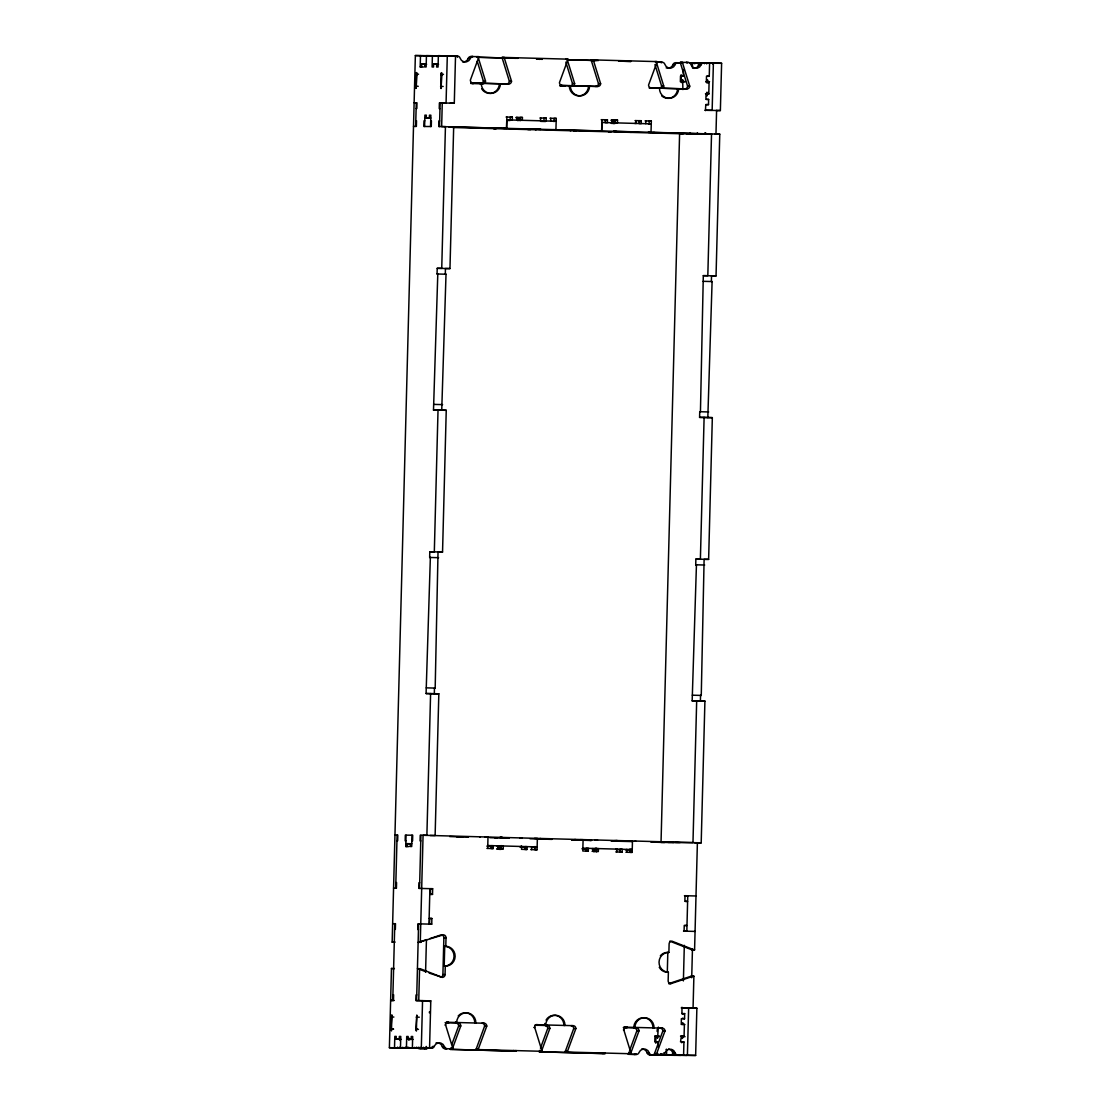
<?xml version="1.0" encoding="UTF-8"?>
<svg xmlns="http://www.w3.org/2000/svg" width="1111" height="1111" viewBox="0 0 1111 1111"><rect width="100%" height="100%" fill="white"/><g stroke="black" fill="none" stroke-linecap="round" stroke-linejoin="round"><path stroke-width="1.5" d="M390.947 1029.161L391.489 1030.925L391.85 1014.871L390.947 1029.161L393.558 1029.203M415.847 1029.314L416.389 1031.077L416.806 1015.037L415.847 1029.314L418.458 1029.355M657.045 1035.924L657.559 1038.257L658.351 1027.092M681.946 1036.077L682.418 1038.424L683.015 1036.091M407.64 1047.187A2.833 2.75 -89.7 0 1 405.543 1048.104L389.392 1047.701L391.461 968.473L394.391 968.625A2.833 2.75 -89.7 0 0 393.613 968.486M392.155 942.156A2.833 2.75 -89.7 0 0 392.933 942.059L395.085 942.072A2.833 2.75 -89.7 0 1 394.294 942.17L392.155 942.156L415.361 55.55L440.636 55.883L426.443 55.619L426.152 66.952L424.721 66.952L424.791 64.119L421.694 64.091L421.625 66.924L420.194 66.924L420.486 55.578M415.958 74.104L416.111 88.394L417.028 74.118C417.278 69.674 413.709 76.284 418.569 74.159M392.766 1000.469L394.78 923.699M395.71 888.258L397.099 835.111M415.653 126.432L416.278 102.809M389.392 1047.701L394.516 1047.729L394.808 1036.396L396.238 1036.396L396.169 1039.229L401.099 1039.368M397.641 1047.104L397.613 1047.923L402.737 1047.951L402.765 1047.242M399.766 1047.937L399.779 1047.117M399.96 1040.493L400.016 1038.021M409.042 846.596L405.751 846.499L406.043 835.166M424.596 126.487L424.902 115.141L426.332 115.155L426.249 117.988M407.251 843.68L407.168 846.513L405.751 846.499M410.348 843.693L410.278 846.526L411.709 846.54L412 835.194M429.346 118.002L429.429 115.169L430.86 115.183L430.554 126.515M396.169 1039.229L399.266 1039.257L399.335 1036.424L400.765 1036.424L400.474 1047.77L406.432 1047.798L406.723 1036.466L408.154 1036.466L408.084 1039.313L413.014 1039.438M432.401 55.647L432.11 66.993L433.54 67.007L433.609 64.16L436.706 64.188L436.637 67.021L438.067 67.035L438.359 55.689L457.524 56.105A2.833 2.75 -89.7 0 1 460.065 58.064A5.666 5.486 -89.7 0 0 470.411 58.355A2.833 2.75 -89.7 0 1 473.036 56.536L470.897 56.522A2.833 2.75 -89.7 0 0 468.259 58.341A5.666 5.486 -89.7 0 1 462.593 61.952M394.516 1047.729L408.695 1047.992L408.723 1047.284M408.904 1040.202L408.959 1038.077M436.067 1042.896A5.666 5.486 -89.7 0 1 442.359 1046.715A2.833 2.75 -89.7 0 0 444.9 1048.673L447.039 1048.687A2.833 2.75 -89.7 0 1 444.497 1046.729A5.666 5.486 -89.7 0 0 434.165 1046.437A2.833 2.75 -89.7 0 1 431.526 1048.256L412.389 1047.84L412.681 1036.494L411.251 1036.494L411.181 1039.327L408.084 1039.313M408.695 1047.992L414.653 1048.034L414.681 1047.326M418.611 923.838L416.597 1000.608L417.972 1000.65M419.541 888.397L420.93 835.25M439.512 126.571L440.123 102.948M440.859 74.256L441.025 88.547L441.928 74.256C442.192 69.799 438.609 76.298 443.47 74.312M426.082 693.528L430.36 557.458L429.651 557.458L429.79 551.792L434.318 551.82L438.026 410.084L446.247 410.306L442.539 552.042L438.026 552.014L435.179 688.084L434.457 688.084L434.318 693.75L426.082 693.528L438.831 693.778L435.123 835.514L430.11 835.486M446.247 410.306L433.498 410.056L437.79 274L437.067 273.986L437.22 268.32L441.734 268.348L445.442 126.612L438.776 126.571L438.914 120.905L439.637 120.905M429.152 973.069L442.234 977.374A2.833 2.75 -89.7 0 0 445.053 974.611L445.275 966.112A9.93 9.61 -89.7 0 0 455.135 956.446A9.93 9.61 -89.7 0 0 445.789 946.266L446.011 937.767A2.833 2.75 -89.7 0 0 443.345 934.851L418.916 942.211A2.833 2.75 -89.7 0 1 418.125 942.309L420.277 942.322L423.069 835.264L701.194 842.846L704.916 701.11L692.167 700.86L696.444 564.791L695.722 564.791L695.875 559.125L700.388 559.152L704.11 417.417L712.332 417.639L708.624 559.375L704.11 559.347L701.263 695.417L700.541 695.417L700.388 701.083L692.167 700.86M420.611 1048.062L420.638 1047.354M412.389 1047.84L421.319 1047.895L422.555 1000.65L430.79 1000.872L429.554 1048.117M430.596 693.556L426.888 835.291L420.222 835.25L420.069 840.916L420.777 840.916M447.302 55.744L446.066 102.99L439.387 102.948L439.248 108.614L439.956 108.628M423.597 1048.09L423.61 1047.256M425.582 972.125L426.43 939.906M441.734 410.278L446.011 274.223L437.067 273.986M425.735 1048.09L425.763 1047.27M428.985 924.074L429.915 888.647M429.401 1012.857L429.429 1011.788M429.693 1001.636L429.721 1000.928L418.75 1000.622L419.583 968.639A2.833 2.75 -89.7 0 1 420.361 968.778L442.234 977.374M431.873 918.478L429.735 918.464L429.582 924.144L431.735 924.158L431.873 918.478L429.138 918.408M432.651 888.717L430.512 888.703L430.36 894.369L432.512 894.383L432.651 888.717L418.819 888.397L418.972 882.731L419.68 882.731M446.011 274.223L445.303 274.223L445.442 268.543L449.969 268.57L453.677 126.835L448.663 126.807M450.122 103.184L454.288 103.212L455.524 55.967M440.484 977.347A2.833 2.75 -89.7 0 0 442.9 974.597L443.872 937.753A2.833 2.75 -89.7 0 0 441.692 934.907M445.275 966.112L444.192 966.098L444.719 946.266L445.789 946.266M487.701 848.387L487.993 837.055L485.132 837.041M503.7 128.362L506.574 128.376L506.769 119.877L556.153 121.238L553.292 121.21M506.574 128.376L506.866 117.044M493.187 848.54L493.256 845.707L491.118 845.693L491.034 848.526L493.187 848.54L486.924 848.415M512.352 117.197L512.282 120.03L510.143 120.016L510.213 117.183L512.352 117.197L506.102 117.058M497.756 848.665L497.825 845.832M516.851 120.155L516.934 117.322M517.976 120.78L518.045 117.947L520.198 117.96L516.073 117.849M501.117 846.485L498.964 846.471L498.895 849.304L501.047 849.318L501.186 845.568M520.115 120.793L520.267 117.46L522.42 117.46L522.337 120.307L521.267 120.294M501.103 848.804L503.241 848.818L503.311 845.985L502.241 845.985M540.696 117.974L540.432 120.835M527.017 849.471L527.086 846.638L524.947 846.624L524.878 849.471L527.017 849.471L521.531 849.332L521.601 846.485L520.67 846.513M546.195 118.127L546.112 120.96L543.973 120.946L544.043 118.113L546.195 118.127L539.932 118.002M531.586 849.609L531.669 846.763M550.681 121.085L550.764 118.252M535.016 846.499L534.933 849.734L537.071 849.748L537.377 838.416L534.516 838.402M554.014 121.627L554.097 118.391L556.25 118.405L555.931 129.737M598.787 130.973L601.662 131.001L601.87 122.488L651.24 123.849L648.38 123.835M601.662 131.001L601.968 119.655M588.274 851.165L588.358 848.332L586.205 848.318L586.136 851.151L588.274 851.165L582.789 851.012L583.094 839.68L580.234 839.652M607.453 119.807L607.384 122.641L605.231 122.627L605.301 119.794L607.453 119.807L601.19 119.682M592.857 851.29L592.927 848.457M611.953 122.766L612.022 119.932M593.996 851.929L594.066 849.096L596.204 849.11M596.135 851.943L596.274 848.193M596.19 851.429L598.343 851.443L598.412 848.61L597.343 848.596M611.244 119.96L617.508 120.085L617.438 122.918L616.369 122.918M616.619 851.943L616.702 849.11L615.633 849.11M635.798 120.585L636.2 123.474L634.645 123.418M622.104 852.095L622.188 849.262L620.035 849.248L619.966 852.081L622.104 852.095L615.855 851.97M641.283 120.738L641.214 123.571L639.061 123.557L639.144 120.724L641.283 120.738L635.02 120.613M626.687 852.22L626.757 849.387M645.783 123.696L645.852 120.863M630.104 849.123L630.02 852.359L632.173 852.373L632.465 841.041L629.604 841.013M649.116 124.251L649.199 121.002L651.338 121.016L651.018 132.362L648.157 132.334L706.985 133.945M655.782 1043.215L655.934 1037.313M680.987 80.603L681.14 74.687M657.156 1031.522L657.212 1029.494M682.001 82.811L682.668 79.673L682.89 89.588M657.656 1053.395L657.615 1055.047L649.685 1054.867A2.833 2.75 -89.7 0 1 647.144 1052.909A5.666 5.486 -89.7 0 0 641.672 1048.992M657.837 1046.77L657.962 1041.812L654.962 1041.771M681.099 76.103L683.251 76.117L683.418 69.507M682.46 133.764L682.487 132.709M655.476 1055.033L660.587 1055.061L660.628 1053.645M681.307 1007.899L693.056 1008.177L693.889 976.194A2.833 2.75 -89.7 0 0 693.111 976.291L670.822 983.666A2.833 2.75 -89.7 0 1 668.155 980.763L668.378 972.25L667.308 972.25L667.822 952.405L668.891 952.419L669.114 943.906A2.833 2.75 -89.7 0 1 671.933 941.156L693.806 949.738A2.833 2.75 -89.7 0 0 694.583 949.877L697.389 842.818M690 132.751L689.973 133.806L697.347 133.862L697.375 132.792M666.544 1055.103L666.697 1049.423M692.417 67.202L692.528 62.952M668.822 1055.283L668.836 1054.575M694.778 63.841L694.806 63.133M649.685 1054.867L672.502 1055.131L672.641 1050.173M698.416 65.813L698.486 62.98L706.721 63.216L706.693 63.924M660.587 1055.061L674.78 1055.325L674.794 1054.617M700.735 63.882L700.763 63.174L721.608 63.299L720.372 110.544L716.206 110.517M704.43 63.73L704.443 63.021M680.751 1054.645L680.737 1055.353L672.502 1055.131M682.251 1024.481C682.598 1020.592 683.029 1024.286 684.39 1024.495L684.084 1036.299L681.349 1036.23L680.529 1041.896L683.932 1041.965L683.584 1055.2M682.418 1018.162L684.543 1018.815L684.682 1013.621L681.932 1013.551L681.987 1007.233M684.098 931.101L684.237 925.435L686.987 925.519L684.834 925.505M685.029 895.674L684.876 901.34L687.612 901.424L685.473 901.41M704.86 133.903L704.888 132.834M705.457 110.628L705.763 104.559L708.499 104.628L708.637 99.434L705.902 99.351L706.04 93.685M706.36 81.881L706.499 76.201L709.249 76.284L709.596 63.049M681.765 1042.785L681.793 1041.965L683.932 1041.965M682.529 1013.94L684.682 1013.621M683.39 980.93L684.32 945.322M705.624 132.667L705.582 134.084L698.902 134.042M706.665 92.324L707.096 95.879L707.735 92.324M706.902 82.964L707.526 79.811L707.971 82.978M712.332 417.639L699.583 417.389L699.736 411.723L700.444 411.723L703.305 275.653L707.818 275.681L711.526 133.945L698.069 133.862M705.777 81.908L709.096 81.95L708.79 93.755L707.721 93.755M686.709 1054.686L686.695 1055.394L675.655 1055.033A2.833 2.75 -89.7 0 1 673.127 1053.061A5.666 5.486 -89.7 0 0 668.447 1049.173M712.651 63.952L712.679 63.244L701.666 62.883A2.833 2.75 -89.7 0 0 699.027 64.702A5.666 5.486 -89.7 0 1 692.57 68.174M688.639 1007.983L687.403 1055.228L695.639 1055.45L696.875 1008.205L681.543 1007.871M696.68 700.888L692.972 842.624L679.501 842.541M691.709 977.763L692.459 948.933M707.818 417.611L712.095 281.555L703.152 281.319M715.97 134.153L716.581 110.531M712.095 281.555L711.373 281.541L711.526 275.875L716.039 275.903L719.761 134.167L441.65 126.585L442.275 102.962L454.288 103.212M451.871 1044.326L458.635 1025.967A2.833 2.75 -89.7 0 0 455.954 1023.05L458.107 1023.064A2.833 2.75 -89.7 0 1 460.773 1025.981L452.455 1048.576A2.833 2.75 -89.7 0 0 452.316 1049.381L450.163 1049.367A2.833 2.75 -89.7 0 1 450.302 1048.562L452.455 1048.576M476.286 1048.728L484.604 1026.12A2.833 2.75 -89.7 0 0 481.938 1023.217L484.077 1023.231A2.833 2.75 -89.7 0 1 486.757 1026.133L478.424 1048.742A2.833 2.75 -89.7 0 0 478.285 1049.548L476.147 1049.534A2.833 2.75 -89.7 0 1 476.286 1048.728L478.424 1048.742M540.446 1048.201L547.737 1028.425A2.833 2.75 -89.7 0 0 545.07 1025.509L547.209 1025.522A2.833 2.75 -89.7 0 1 549.876 1028.439L541.557 1051.034A2.833 2.75 -89.7 0 0 541.418 1051.839L539.279 1051.825A2.833 2.75 -89.7 0 1 539.418 1051.02L541.557 1051.034M565.388 1051.173L573.707 1028.578A2.833 2.75 -89.7 0 0 571.04 1025.675L573.193 1025.675A2.833 2.75 -89.7 0 1 575.859 1028.592L567.527 1051.187A2.833 2.75 -89.7 0 0 567.402 1051.992L565.249 1051.992A2.833 2.75 -89.7 0 1 565.388 1051.173L567.527 1051.187M651.824 1054.881A2.833 2.75 -89.7 0 1 649.296 1052.922A5.666 5.486 -89.7 0 0 638.95 1052.631A2.833 2.75 -89.7 0 1 636.311 1054.45L628.382 1054.283A2.833 2.75 -89.7 0 1 628.52 1053.478L629.034 1052.061M629.562 1050.645L636.839 1030.883A2.833 2.75 -89.7 0 0 634.173 1027.967L636.311 1027.981A2.833 2.75 -89.7 0 1 638.992 1030.883L630.659 1053.492A2.833 2.75 -89.7 0 0 630.52 1054.297L628.382 1054.283M654.49 1053.631L662.823 1031.036A2.833 2.75 -89.7 0 0 660.142 1028.119L662.295 1028.133A2.833 2.75 -89.7 0 1 664.961 1031.05L656.643 1053.645A2.833 2.75 -89.7 0 0 656.504 1054.45L654.351 1054.436A2.833 2.75 -89.7 0 1 654.49 1053.631L656.643 1053.645M418.916 942.211L426.874 939.587M430.054 938.531L441.192 934.837M693.889 976.194L691.75 976.18A2.833 2.75 -89.7 0 0 690.959 976.277L668.683 983.652L670.822 983.666M518.601 120.238L521.059 120.294M588.566 131.209L591.024 131.265M423.597 55.772L428.721 55.814M415.361 55.55L431.526 55.953A2.833 2.75 -89.7 0 1 432.36 56.105M457.524 56.105L438.359 55.689M470.897 82.992L506.547 83.978A2.833 2.75 -89.7 0 0 509.366 81.228L502.241 58.203A2.833 2.75 -89.7 0 1 502.144 57.383L504.297 57.397A2.833 2.75 -89.7 0 0 504.38 58.216L511.518 81.228A2.833 2.75 -89.7 0 1 508.699 83.992L473.036 83.006A2.833 2.75 -89.7 0 1 470.37 80.103L478.688 57.508A2.833 2.75 -89.7 0 0 478.827 56.689L476.688 56.675A2.833 2.75 -89.7 0 1 476.619 57.244M502.241 58.203L504.38 58.216M468.259 58.341L470.411 58.355M536.349 58.883L541.932 58.994A2.833 2.75 -89.7 0 1 541.89 59.452M565.791 59.133L567.929 59.147A2.833 2.75 -89.7 0 1 567.79 59.952L559.472 82.561A2.833 2.75 -89.7 0 0 562.138 85.464L597.801 86.45A2.833 2.75 -89.7 0 0 600.62 83.686L593.496 60.661A2.833 2.75 -89.7 0 1 593.399 59.855L591.246 59.841A2.833 2.75 -89.7 0 0 591.344 60.647L598.482 83.672A2.833 2.75 -89.7 0 1 595.663 86.436L560 85.45L562.138 85.464M591.344 60.647L593.496 60.661M654.893 61.591L657.032 61.605A2.833 2.75 -89.7 0 1 656.907 62.41L648.574 85.005A2.833 2.75 -89.7 0 0 651.254 87.922L686.904 88.908A2.833 2.75 -89.7 0 0 689.723 86.144L682.598 63.119A2.833 2.75 -89.7 0 1 682.501 62.299L680.363 62.299A2.833 2.75 -89.7 0 0 680.446 63.105L687.584 86.13A2.833 2.75 -89.7 0 1 684.765 88.894L649.102 87.908L651.254 87.922M655.809 62.174L662.295 62.313A2.833 2.75 -89.7 0 1 664.822 64.271A5.666 5.486 -89.7 0 0 675.169 64.549A2.833 2.75 -89.7 0 1 677.807 62.73L682.154 62.855M701.666 62.883L703.805 62.896A2.833 2.75 -89.7 0 0 701.166 64.716A5.666 5.486 -89.7 0 1 690.82 64.424A2.833 2.75 -89.7 0 0 688.292 62.466L686.14 62.452A2.833 2.75 -89.7 0 1 687.362 62.785M666.197 67.896A5.666 5.486 -89.7 0 0 673.03 64.535A2.833 2.75 -89.7 0 1 675.669 62.716L677.807 62.73M689.681 63.105L698.486 62.98M680.446 63.105L682.598 63.119M673.03 64.535L675.169 64.549M699.027 64.702L701.166 64.716M415.945 74.451L417.014 74.465M440.873 74.604L441.942 74.618M707.096 76.27L709.249 76.284M680.96 81.783L682.029 81.783M708.026 81.95L709.096 81.95M485.521 81.075A2.833 2.75 -89.7 0 1 482.702 83.839L480.549 83.825A2.833 2.75 -89.7 0 0 483.368 81.061L485.521 81.075L478.383 58.05A2.833 2.75 -89.7 0 1 478.299 57.244L517.851 58.328M509.366 81.228L511.518 81.228M570.721 86.089A2.833 2.75 -89.7 0 0 572.484 83.519L574.623 83.533L567.499 60.508A2.833 2.75 -89.7 0 1 567.402 59.688L598.357 60.55M598.482 83.672L600.62 83.686M472.328 83.589L473.397 83.603M506.547 83.978L508.699 83.992M660.309 88.297A2.833 2.75 -89.7 0 0 661.587 85.978L663.725 85.991L656.601 62.966A2.833 2.75 -89.7 0 1 656.504 62.147L662.295 62.313M687.584 86.13L689.723 86.144M561.43 86.047L562.499 86.061M595.663 86.436L597.801 86.45M416.708 86.269L415.639 86.269L418.25 86.311M441.636 86.422L440.567 86.422L443.15 86.464M658.406 88.144L659.476 88.144A9.93 9.61 -89.7 0 0 668.822 98.337A9.93 9.61 -89.7 0 0 678.682 88.672M684.765 88.894L686.904 88.908M706.499 99.421L708.637 99.434M414.125 102.795L416.986 102.809L416.847 108.475L416.125 108.475M706.36 104.615L708.499 104.628M705.471 110.281L712.151 110.322L713.387 63.077L721.608 63.299M430.776 118.016L424.819 117.974L427.957 118.072M617.508 120.085L615.369 120.071L615.216 123.418L613.064 123.404L613.147 120.571L615.286 120.585L611.175 120.474M415.806 120.766L416.514 120.766L416.375 126.432L413.514 126.418M424.749 120.821L424.027 120.807L423.888 126.487L431.276 126.529L431.415 120.863L430.707 120.849M475.091 128.071L475.8 128.071M478.438 128.209L481.285 128.223M498.2 128.209L498.922 128.209M495.048 128.64L496.117 128.654M519.976 128.793L521.045 128.793M513.338 129.14L514.407 129.154M539.335 129.307L518.42 128.737L520.837 128.793M527.808 129.57L530.669 129.584M535.433 129.737L536.155 129.737M555.944 129.737L553.07 129.723L599.523 130.987M558.555 129.876L559.264 129.876M570.179 130.681L570.901 130.695M593.302 130.834L594.01 130.834M573.526 130.82L576.387 130.848M590.149 131.265L591.219 131.265M616.147 131.417L615.063 131.417L635.964 131.973L634.77 131.931M608.425 131.765L609.508 131.765M633.353 131.917L634.423 131.917M622.91 132.181L625.757 132.209M630.534 132.348L631.242 132.362M653.657 132.487L654.365 132.501M689.251 133.806L679.599 133.751L661.031 842.43L670.683 842.485M714.748 134.139L719.761 134.167M433.498 410.056L438.026 410.084M699.583 417.389L704.11 417.417M434.318 693.75L438.831 693.778M700.388 701.083L704.916 701.11M394.96 835.097L397.807 835.111L397.669 840.777L396.946 840.777M456.538 836.75L462.731 836.902L459.871 836.889M479.646 836.889L480.369 836.889M501.214 837.458L499.881 837.416L502.464 837.472M494.784 837.819L495.992 837.861M519.684 837.972L520.753 837.986M540.002 838.555L540.71 838.555M574.748 839.499L575.456 839.513M572.665 839.944L571.582 839.944L591.663 840.471M596.496 840.097L597.565 840.097M589.872 840.444L590.941 840.444M614.772 840.596L615.786 840.624M611.98 841.027L612.689 841.027M635.089 841.166L635.811 841.18M405.89 840.833L405.182 840.833L405.321 835.153L412.709 835.208L412.57 840.874L411.848 840.874M671.405 842.485L678.793 842.541M694.528 842.805L701.194 842.846M411.764 843.707L405.807 843.666L408.945 843.749M534.294 846.901L537.155 846.915L487.771 845.554M629.381 849.526L632.242 849.54L582.872 848.179M395.849 882.592L396.571 882.592L396.419 888.258L393.558 888.245M684.904 895.73L687.765 895.744L686.834 931.185L683.973 931.171M392.641 923.685L395.488 923.699L395.349 929.365L394.627 929.365M418.458 929.504L417.75 929.504L417.903 923.838L431.735 924.158M443.872 937.753L446.011 937.767M669.794 941.142L691.653 949.724L694.583 949.877M420.361 968.778L417.444 968.625A2.833 2.75 -89.7 0 1 418.222 968.764L426.027 971.833M442.9 974.597L445.053 974.611M690.959 976.277L693.111 976.291M392.919 994.803L393.627 994.803L393.488 1000.469L390.628 1000.455L394.141 1000.497M416.75 994.942L416.028 994.942L415.889 1000.608L422.555 1000.65M426.61 1000.844L430.79 1000.872M692.653 1008.177L696.875 1008.205M392.336 1016.996L391.266 1016.996L393.877 1017.051M417.236 1017.148L416.167 1017.148L419.291 1017.204M681.404 1018.745L681.251 1024.411M447.733 1022.828L448.802 1022.842M536.058 1024.689L537.53 1024.703A2.833 2.75 -89.7 0 0 534.71 1027.453L533.766 1027.453M444.928 1024.995L445.608 1025.009A2.833 2.75 -89.7 0 1 448.427 1022.245L446.275 1022.231L484.077 1023.231M458.635 1025.967L460.773 1025.981M484.604 1026.12L486.757 1026.133M623.729 1027.231A2.833 2.75 -89.7 0 1 624.493 1027.147L626.632 1027.161A2.833 2.75 -89.7 0 0 623.813 1029.911L623.41 1029.911M633.784 1027.369L634.867 1027.383A9.93 9.61 -89.7 0 1 644.727 1017.718A9.93 9.61 -89.7 0 1 654.06 1027.911L652.99 1027.897A9.93 9.61 -89.7 0 0 644.005 1017.732A9.93 9.61 -89.7 0 0 633.839 1026.647M547.737 1028.425L549.876 1028.439M573.707 1028.578L575.859 1028.592M390.961 1028.8L393.405 1028.855M416.931 1028.967L415.861 1028.953L417.236 1028.994M636.839 1030.883L638.992 1030.883M662.823 1031.036L664.961 1031.05M654.962 1036.063L654.81 1041.729M655.962 1036.132L657.032 1036.132M681.349 1036.23L680.543 1036.216L684.001 1036.341M683.015 1036.299L684.084 1036.299M655.809 1041.799L657.962 1041.812M432.679 1046.423L434.165 1046.437M442.359 1046.715L444.497 1046.729M426.082 1047.867L426.763 1047.867A2.833 2.75 -89.7 0 1 426.846 1048.687L418.916 1048.506A2.833 2.75 -89.7 0 1 416.639 1047.131M451.663 1048.02L452.732 1048.034A2.833 2.75 -89.7 0 1 452.83 1048.84L450.677 1048.826A2.833 2.75 -89.7 0 0 450.635 1048.215M418.916 1048.506L426.846 1048.687M541.835 1050.478L539.696 1050.464A2.833 2.75 -89.7 0 1 539.779 1051.284L541.932 1051.298A2.833 2.75 -89.7 0 0 541.835 1050.478L534.71 1027.453M450.163 1049.367L515.948 1051.145A2.833 2.75 -89.7 0 0 515.893 1050.478M663.85 1052.784L664.92 1052.797A5.666 5.486 -89.7 0 1 675.266 1053.075A2.833 2.75 -89.7 0 0 677.807 1055.047L675.655 1055.033M630.937 1052.936L628.798 1052.922A2.833 2.75 -89.7 0 1 628.895 1053.742L631.034 1053.756A2.833 2.75 -89.7 0 0 630.937 1052.936L623.813 1029.911M647.144 1052.909L649.296 1052.922M673.127 1053.061L675.266 1053.075M628.52 1053.478L630.659 1053.492M602.912 1053.575L605.064 1053.589A2.833 2.75 -89.7 0 0 604.967 1052.784L602.829 1052.77A2.833 2.75 -89.7 0 1 602.912 1053.575L539.279 1051.825M664.92 1052.797A2.833 2.75 -89.7 0 1 662.281 1054.617L660.142 1054.603A2.833 2.75 -89.7 0 0 662.087 1053.839M674.78 1055.325L695.639 1055.45M614.925 122.877L613.8 122.849L616.161 122.904M494.701 128.612L493.534 128.584L495.937 128.64M614.702 131.376L613.508 131.362L615.938 131.417M514.754 129.182L515.976 129.195L513.518 129.154M609.842 131.806L611.078 131.82L608.62 131.765M596.149 840.055L594.954 840.041L597.371 840.097M496.2 837.861L497.422 837.875L496.214 837.833M616.188 840.624L617.424 840.652L616.216 840.61M500.825 845.943L499.631 845.929L502.061 845.971M595.927 848.568L594.746 848.54L597.149 848.596M615.966 849.137L617.202 849.151L615.994 849.11M501.255 837.444L502.283 837.472M571.651 839.916L572.471 839.944M538.432 129.307L540.89 129.348L539.502 129.307M470.897 56.522L478.827 56.689M502.144 57.383L567.929 59.147M591.246 59.841L657.032 61.605M680.363 62.299L688.292 62.466M536.78 58.855L541.932 58.994M619.008 61.119L631.048 61.452L618.577 61.147M689.862 63.008L700.763 63.174M477.869 57.272L515.712 58.314M566.971 59.73L596.218 60.536M675.669 62.716L680.001 62.841M433.609 64.16L438.553 64.299M421.694 64.091L426.638 64.23M420.194 66.924L423.485 67.007M683.251 76.117L680.501 76.048L680.363 81.714L685.056 81.839M706.943 81.589L709.554 81.631M682.043 81.436L684.654 81.478M470.814 83.506L482.702 83.839M559.916 85.964L565.013 86.102M705.471 93.713L709.235 93.796M705.041 110.253L720.372 110.544M516.157 117.335L522.42 117.46M549.987 118.266L556.25 118.405M645.088 120.891L651.338 121.016M506.63 120.432L510.06 120.516M540.626 121.363L545.584 121.502M611.203 123.349L614.619 123.446M452.844 126.946L504.436 128.362M686.501 133.737L692.639 133.875M452.802 127.501L683.14 133.806M437.22 268.32L449.969 268.57M703.305 275.653L716.039 275.903M433.651 404.39L442.595 404.612M699.736 411.723L708.679 411.945M429.79 551.792L442.539 552.042M695.875 559.125L708.624 559.375M429.651 557.458L438.595 557.694M695.722 564.791L704.666 565.027M426.235 687.862L435.179 688.084M692.32 695.194L701.263 695.417M675.335 842.457L680.029 842.582M667.947 842.416L674.071 842.541M449.705 836.555L468.384 837.125M489.798 837.68L509.255 838.25M530.016 838.763L552.028 839.374M611.175 841.055L632.465 841.596M650.907 842.096L664.572 842.471M487.632 846.11L491.229 846.235M519.962 846.999L524.934 847.137M531.544 847.318L536.516 847.457M582.72 848.735L587.288 848.86M616.869 849.679L620.285 849.762M625.41 849.915L630.534 850.054M486.84 846.138L492.006 846.276M497.2 846.388L502.214 846.554M581.928 848.762L585.4 848.846M592.205 849.04L595.607 849.137M496.978 848.693L503.241 848.818M530.822 849.623L537.071 849.748M592.08 851.318L598.343 851.443M625.91 852.248L632.173 852.373M496.923 849.207L501.047 849.318M684.445 895.702L696 895.98M429.763 894.313L432.512 894.383M683.515 931.143L695.069 931.407M681.682 1013.593L682.529 1013.607M681.543 1018.787L684.543 1018.815M681.557 1024.453L684.862 1024.523M535.891 1024.703L573.193 1025.675M624.493 1027.147L662.295 1028.133M445.08 1022.703L458.107 1023.064M534.71 1025.203L547.209 1025.522M623.285 1027.619L636.311 1027.981M681.932 1036.632L685.056 1036.702M654.934 1036.105L659.476 1036.188M657.032 1036.494L659.642 1036.535M421.319 1047.895L431.526 1048.256M444.9 1048.673L452.83 1048.84M476.147 1049.534L541.932 1051.298M565.249 1051.992L631.034 1053.756M654.351 1054.436L662.281 1054.617M406.432 1047.798L414.653 1048.034M452.316 1049.381L515.948 1051.145M541.418 1051.839L605.064 1053.589M630.52 1054.297L636.311 1054.45M519.809 120.28L518.781 120.252M589.774 131.251L588.663 131.209M654.962 64.591L661.587 85.978M565.86 62.133L572.484 83.519M477.258 61.327L483.368 81.061M445.608 1025.009L452.732 1048.034M426.305 1046.437L426.763 1047.867M668.378 972.25A9.93 9.61 -89.7 0 1 659.031 962.07A9.93 9.61 -89.7 0 1 668.891 952.419M421.055 942.225A2.833 2.75 -89.7 0 1 420.277 942.322M692.445 949.863A2.833 2.75 -89.7 0 1 691.653 949.724M667.308 972.25A9.93 9.61 -89.7 0 1 659.24 967.264M660.351 955.779A9.93 9.61 -89.7 0 1 667.822 952.405M444.719 946.266A9.93 9.61 -89.7 0 1 454.052 956.446A9.93 9.61 -89.7 0 1 444.192 966.098M666.017 1049.492A5.666 5.486 -89.7 0 1 666.419 1049.353M431.61 1047.159A2.833 2.75 -89.7 0 1 429.374 1048.242M458.204 1015.912A9.93 9.61 -89.7 0 1 474.786 1022.995L475.855 1022.995A9.93 9.61 -89.7 0 0 466.509 1012.815A9.93 9.61 -89.7 0 0 456.649 1022.467L455.579 1022.467A9.93 9.61 -89.7 0 1 455.621 1021.745M546.043 1020.092A9.93 9.61 -89.7 0 1 563.888 1025.453L564.957 1025.453A9.93 9.61 -89.7 0 0 555.611 1015.273A9.93 9.61 -89.7 0 0 545.751 1024.925L544.682 1024.925A9.93 9.61 -89.7 0 1 544.821 1023.481M589.58 86.227A9.93 9.61 -89.7 0 1 579.706 95.879A9.93 9.61 -89.7 0 1 570.374 85.686L569.304 85.686A9.93 9.61 -89.7 0 0 578.637 95.865A9.93 9.61 -89.7 0 0 588.497 86.214M500.464 83.769A9.93 9.61 -89.7 0 1 490.604 93.421A9.93 9.61 -89.7 0 1 481.271 83.242L480.188 83.228A9.93 9.61 -89.7 0 0 480.202 83.95M457.107 56.8A2.833 2.75 -89.7 0 1 457.538 57.286M499.394 83.756A9.93 9.61 -89.7 0 1 481.646 88.755M677.613 88.672A9.93 9.61 -89.7 0 1 661.67 95.865M391.461 968.473A2.833 2.75 -89.7 0 1 392.239 968.611M635.936 1053.839A2.833 2.75 -89.7 0 1 634.173 1054.436M625.937 1027.008A9.93 9.61 -89.7 0 1 625.937 1027.744L627.021 1027.744A9.93 9.61 -89.7 0 0 627.007 1027.022M536.835 1024.564A9.93 9.61 -89.7 0 1 536.835 1025.286L537.905 1025.286A9.93 9.61 -89.7 0 0 537.905 1024.564M513.754 1050.464A2.833 2.75 -89.7 0 1 513.81 1051.131M424.68 1048.215A2.833 2.75 -89.7 0 1 424.708 1048.673M421.069 1048.52A2.833 2.75 -89.7 0 1 418.778 1047.145M405.487 1047.173A2.833 2.75 -89.7 0 1 403.404 1048.09M660.142 62.299A2.833 2.75 -89.7 0 1 661.545 62.73M539.793 58.98A2.833 2.75 -89.7 0 1 539.738 59.438M429.388 55.939A2.833 2.75 -89.7 0 1 430.207 56.092M663.725 85.991A2.833 2.75 -89.7 0 1 662.448 88.311M574.623 83.533A2.833 2.75 -89.7 0 1 572.859 86.102M522.323 838.027L521.101 838.013L522.323 838.027M521.92 846.54L520.878 846.513L522.073 846.526"/></g></svg>
